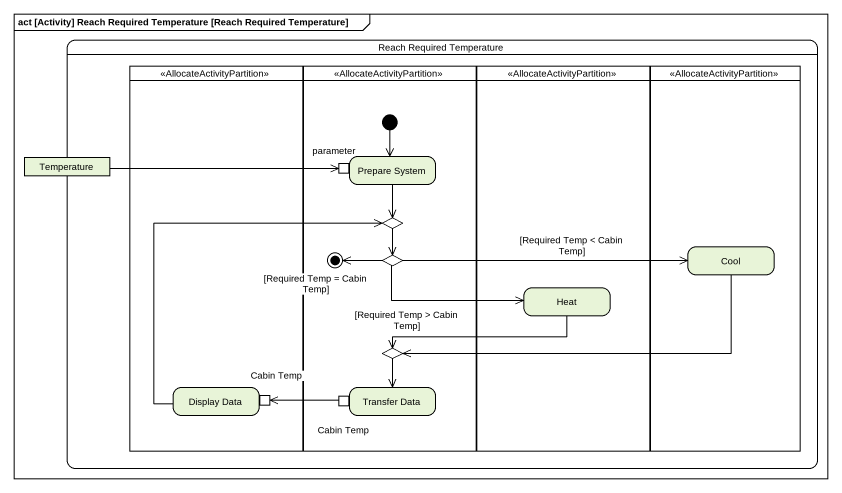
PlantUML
@startuml
mainframe act [Activity] Reach Required Temperature [Reach Required Temperature]
hide empty description
state "Reach Required Temperature" as Reach_Required_Temperature {
  state " " as lane1 <<AllocateActivityPartition>> {
    state "Display Data" as Display_Data {
      state "Cabin Temp" as Cabin_Temp <<inputPin>>
    }
  }
  state " " as lane2 <<AllocateActivityPartition>> {
    state "Prepare System" as Prepare_System {
      state parameter <<inputPin>>
    }
    state choice1 <<choice>>
    state choice2 <<choice>>
    state choice3 <<choice>>
    state "Transfer Data" as Transfer_Data {
      state "Cabin Temp" as Cabin_Temp_2 <<outputPin>>
    }
    [*] --> Prepare_System
    choice2 -left-> [*] : [Required Temp = Cabin Temp]
  }
  state " " as lane3 <<AllocateActivityPartition>> {
    state Heat
  }
  state " " as lane4 <<AllocateActivityPartition>> {
    state Cool
  }
  state Temperature <<object>>
}
Temperature -right-> parameter
Prepare_System --> choice1
choice1 --> choice2
Cool -left-> choice3
choice2 -right-> Cool : [Required Temp < Cabin Temp]
choice2 -right-> Heat : [Required Temp > Cabin Temp]
Heat -left-> choice3
choice3 --> Transfer_Data
Display_Data -up-> choice1
Cabin_Temp_2 -left-> Cabin_Temp
@enduml
